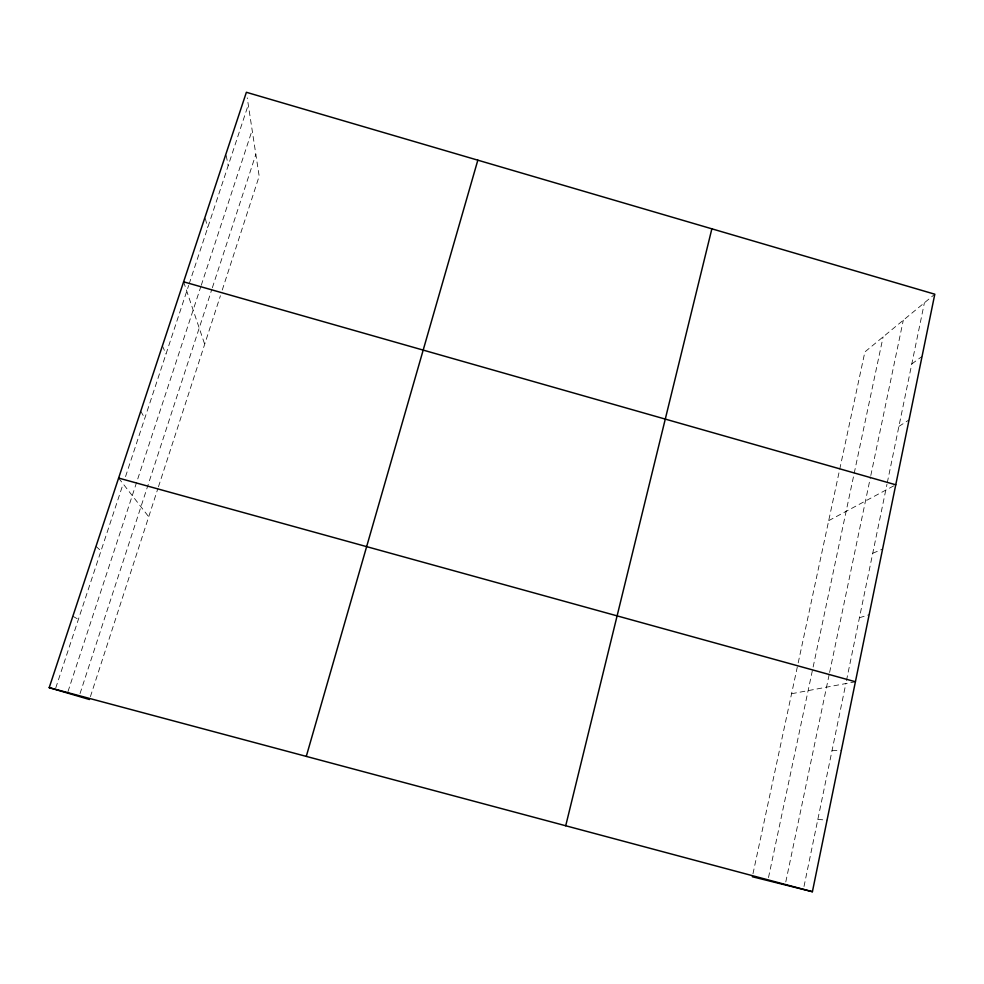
<?xml version="1.0" encoding="UTF-8"?>
<svg xmlns="http://www.w3.org/2000/svg" width="984" height="984" viewBox="0 0 984 984"><rect width="100%" height="100%" fill="white"/><g stroke="black" fill="none" stroke-linecap="round" stroke-linejoin="round"><path stroke-width="0.74" stroke-dasharray="4.92 3.69" d="M804.002 886.486L845.859 683.548M846.474 680.559L886.99 484.202M887.285 482.726L924.406 302.789M785.786 881.922L829.303 673.929M829.61 672.453L870.496 477.006M870.815 475.506L903.3 320.206M768.492 877.593L883.115 336.872M752.969 873.767L797.876 664.36M798.196 662.896L864.887 351.928L934.8 294.204M90.405 696.647L157.993 488.212M158.461 486.772L220.416 295.729M222.261 290.022L259.173 176.21L247.23 97.846M80.024 693.609L211.892 289.173M212.359 287.734L255.84 154.377M67.982 691.592L200.785 286.75M201.265 285.286L252.15 130.171M55.744 687.988L123.135 483.882M125.546 476.588L188.67 285.385M189.137 283.945L248.288 104.796M911.787 363.957L922.057 356.417M898.909 426.392L909.044 419.922M828.688 520.671L895.76 484.792M872.734 553.291L882.586 549.072M859.438 617.743L869.143 614.717M791.579 693.732L854.051 682.01M831.997 750.743L841.381 750.239M817.839 819.364L827.052 820.201M72.853 616.23L78.388 619.416M95.989 546.378L101.008 550.917M118.621 478.064L148.732 516.797M140.749 411.226L144.796 418.274M162.409 345.827L166.001 354.043M183.614 281.818L204.684 344.228M205.324 218.583L207.71 227.71M226.197 155.546L228.214 165.607"/><path stroke-width="1.48" d="M752.329 876.732L812.403 891.713L934.8 294.204L246.381 92.287L49.2 687.656L89.47 699.526M565.714 825.76L711.862 228.817M306.282 756.401L477.83 160.171M49.2 687.656L812.403 891.713M118.621 478.064L855.416 681.752M183.614 281.818L895.76 484.792"/></g></svg>
